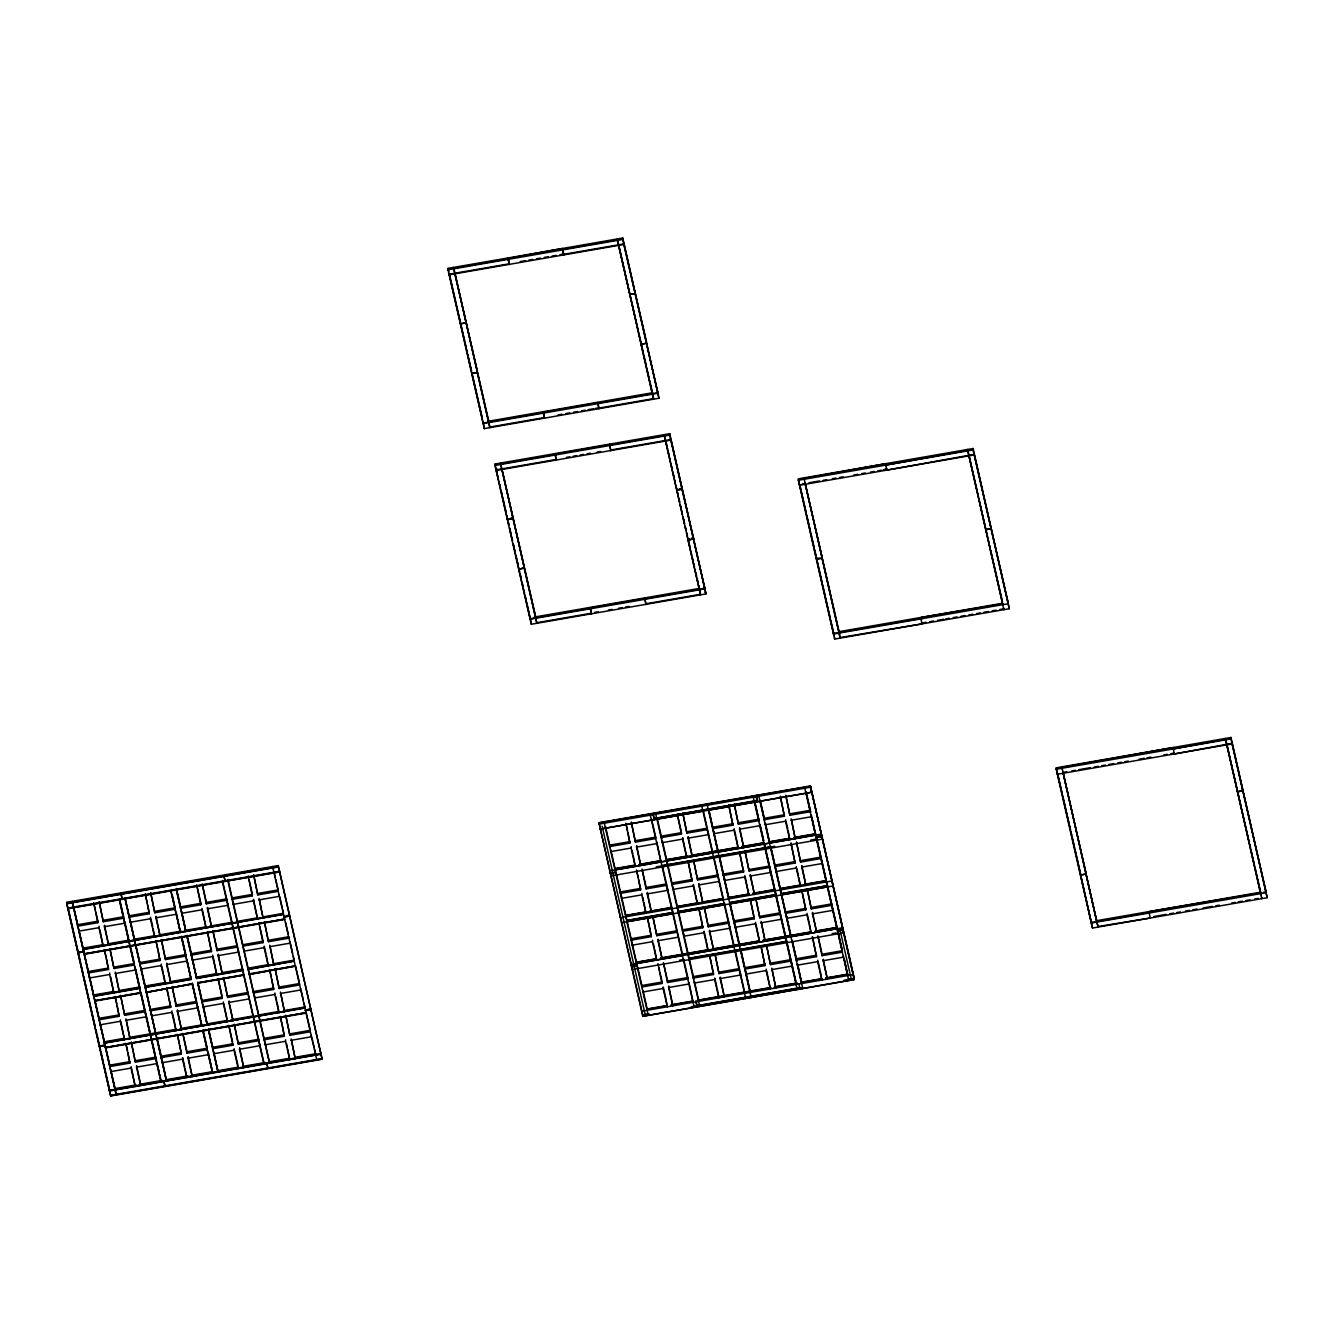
<?xml version="1.0" encoding="UTF-8"?>
<svg xmlns="http://www.w3.org/2000/svg" width="1334" height="1334" viewBox="0 0 1334 1334"><rect width="100%" height="100%" fill="white"/><g stroke="black" fill="none" stroke-linecap="round" stroke-linejoin="round"><path stroke-width="1.5" d="M66.7 903.768L66.817 902.301L278.306 865.566L322.128 1059.263L110.639 1095.998L66.7 903.768L278.189 867.033L278.306 865.566M72.319 901.35L116.191 1094.297M73.337 907.82L73.453 906.353L77.806 925.329M78.806 929.731L78.689 931.199L98.933 927.68L99.049 926.213M102.735 944.739L83.008 948.157L82.891 949.625L283.442 914.073L82.958 948.891M93.714 902.818L97.799 922.694L77.539 926.196L77.655 924.729L97.916 921.227L95.815 912.022M89.511 976.538L89.378 978.005L109.638 974.487L109.755 973.02M97.799 922.694L97.916 921.227M103.285 921.727L99.2 901.851L103.285 921.727L123.545 918.209L123.662 916.741L103.418 920.26M104.436 926.73L104.552 925.262L108.638 945.139L104.436 926.73L124.679 923.211L124.796 921.744M100.2 1023.345L100.083 1024.812L120.327 1021.294L120.46 1019.826M108.604 968.017L88.361 971.536L88.244 973.003L108.488 969.484L106.503 958.829M119.343 899.816L161.047 1081.324M113.99 968.534L109.905 948.657L113.99 968.534L134.234 965.016L134.367 963.548L114.107 967.067M120.944 894.347L122.111 899.049M121.06 892.88L122.144 898.616M115.674 973.903L119.343 991.946L115.258 972.069M110.905 1070.151L110.789 1071.619L131.032 1068.1L131.149 1066.633M109.605 1089.528L109.488 1090.995L320.977 1054.26L321.094 1052.793M110.639 1095.998L110.755 1094.53M119.31 1014.824L99.066 1018.342L98.949 1019.81L119.193 1016.291L117.209 1005.636M114.991 1090.045L115.108 1088.577L136.001 1084.942M130.298 920.794L130.182 922.261L150.442 918.742L150.559 917.275M128.898 941.637L129.014 940.17L109.305 943.588M124.696 1015.341L120.594 995.464L124.696 1015.341L144.939 1011.822L145.056 1010.355L124.812 1013.873M126.363 1020.71L130.032 1038.752L125.946 1018.876M134.4 940.67L134.517 939.203L154.827 935.684M135.501 968.551L135.384 970.018L115.141 973.537M130.015 1061.631L109.755 1065.149L109.638 1066.616L129.898 1063.098L127.897 1052.443M141.004 967.6L140.887 969.068L161.131 965.549L161.247 964.082M135.384 1062.147L131.299 1042.271L135.384 1062.147L155.644 1058.629L155.761 1057.162L135.501 1060.68M136.535 1067.15L136.652 1065.683L140.737 1085.559L136.535 1067.15L156.778 1063.632L156.895 1062.164M149.408 912.273L129.165 915.791L129.048 917.258L149.291 913.74L147.724 904.919M146.206 1015.357L146.09 1016.825L125.83 1020.343M154.794 912.789L150.709 892.913L154.794 912.789L175.037 909.271L175.154 907.804L154.911 911.322M155.928 917.792L156.045 916.325L160.147 936.185L155.928 917.792L176.188 914.274L176.305 912.806M151.692 1014.407L151.576 1015.874L171.836 1012.356L171.953 1010.889M150.292 1035.251L150.409 1033.783L150.975 1036.268M160.113 959.079L139.853 962.598L139.737 964.065L159.997 960.547L158.429 951.726M155.795 1034.284L146.707 992.546M170.835 890.879L180.457 931.949M165.483 959.596L161.397 939.72L165.483 959.596L185.743 956.078L185.86 954.61L165.599 958.129M166.633 964.599L166.75 963.131L170.835 982.991L166.633 964.599L186.877 961.08L186.993 959.613M181.507 1052.693L161.264 1056.211L161.131 1057.679L181.391 1054.16L179.823 1045.322M162.398 1061.214L162.281 1062.681L182.525 1059.163L182.641 1057.695L184.759 1066.9M176.338 889.928L185.943 930.999M163.749 1081.574L164.899 1086.276M172.103 986.526L176.188 1006.403L196.431 1002.885L196.548 1001.417L176.305 1004.936L176.188 1006.403M170.802 1005.886L150.559 1009.404L150.442 1010.872L170.685 1007.353L169.118 998.532M164.999 1085.109L163.799 1080.84M181.808 911.839L181.674 913.306L201.934 909.788L202.051 908.321M181.541 937.685L191.146 978.756L145.156 986.743M177.322 1011.389L177.455 1009.921L181.541 1029.798L177.322 1011.389L197.582 1007.887L197.699 1006.42M174.471 1021.927L176.038 1030.765L171.836 1012.356M187.027 936.735L196.648 977.805L242.655 969.818M182.791 1033.333L186.893 1053.21L207.137 1049.691L207.254 1048.224L187.01 1051.742L186.893 1053.21M196.698 884.926L200.784 904.802L180.54 908.321L180.657 906.853L200.9 903.335L197.115 886.76M211.606 950.141L191.362 953.66L191.246 955.127L211.489 951.609L207.821 933.567M192.496 958.646L192.379 960.113L212.623 956.595L212.756 955.127M164.932 982.591L145.206 986.009L145.089 987.477L191.095 979.489L187.577 962.097M192.296 983.758L146.24 992.479L192.296 983.758L201.851 1025.563M188.027 1058.196L188.144 1056.728L192.229 1076.605L188.027 1058.196L208.271 1054.694L208.404 1053.226M202.201 883.975L206.286 903.835L226.53 900.333L226.663 898.866L206.403 902.368L206.286 903.835M200.784 904.802L200.9 903.335M222.995 972.503L242.705 969.084L242.588 970.552L196.598 978.539L192.613 959.146M197.799 982.808L243.788 974.821L197.799 982.808L207.354 1024.612M207.437 908.838L207.554 907.37L211.639 927.247L207.437 908.838L227.68 905.319L227.797 903.852M207.404 931.732L211.489 951.609M203.202 1005.452L203.085 1006.92L223.328 1003.401L223.445 1001.934M202.935 1031.299L212.556 1072.369M212.89 930.782L216.992 950.642L237.235 947.123L237.352 945.656L217.108 949.174L216.992 950.642M208.438 1030.348L208.554 1028.881L212.64 1046.79M223.945 876.455L225.113 881.157M223.995 875.721L225.146 880.723M218.126 955.644L218.242 954.177L222.328 974.053L218.126 955.644L238.386 952.126L238.503 950.658M218.092 978.539L222.194 998.416L201.934 1001.934L202.051 1000.467L222.311 996.948L218.526 980.373M212.756 1047.273L212.64 1048.741L232.883 1045.222L233 1043.755L212.756 1047.273L213.323 1049.758M213.89 1052.259L213.773 1053.727L234.034 1050.208L234.15 1048.741M227.831 880.974L227.947 879.506L269.551 1062.481M222.194 998.416L222.311 996.948M233.3 902.901L233.183 904.369L253.427 900.85L253.543 899.383L257.629 919.259L253.427 900.85M231.899 923.745L232.016 922.278L209.671 926.163M227.68 997.448L223.595 977.589L227.68 997.448L247.941 993.93L248.057 992.463L227.797 995.981M228.831 1002.451L228.948 1000.984L233.033 1020.86L228.831 1002.451L249.074 998.933L249.191 997.465M228.798 1025.346L232.883 1045.222M237.385 922.794L237.502 921.327L257.229 917.892M238.536 927.78L238.653 926.313M248.191 875.988L252.293 895.848L232.033 899.366L232.149 897.899L252.409 894.38L249.041 879.656M243.989 949.708L243.872 951.175L264.132 947.657L264.249 946.19L265.933 953.56M238.386 1044.255L234.3 1024.395L238.386 1044.255L258.629 1040.737L258.746 1039.269L238.503 1042.788M239.52 1049.258L239.636 1047.79L243.738 1067.667L239.52 1049.258L259.78 1045.739L259.897 1044.272M238.352 1067.15L238.236 1068.617L234.034 1050.208M252.293 895.848L252.409 894.38M249.341 973.12L249.225 974.587L295.281 965.866L249.291 973.853M257.779 894.897L253.693 875.021L257.779 894.897L278.039 891.379L278.156 889.911L257.896 893.43M259.463 900.267L263.132 918.309L259.046 898.432M258.896 922.794L262.981 942.654L242.738 946.173L242.855 944.705L263.098 941.187L259.73 926.463M254.694 996.515L254.577 997.982L274.821 994.464L274.937 992.996M253.293 1017.358L253.41 1015.891L231.065 1019.776M254.427 1022.361L254.544 1020.894M262.981 942.654L263.098 941.187M258.779 1016.408L258.913 1014.941L278.623 1011.505M272.686 868L272.803 866.533L273.387 869.018M268.484 941.704L264.399 921.827L268.484 941.704L288.728 938.186L288.844 936.718L268.601 940.237M270.168 947.073L273.837 965.099L269.751 945.239M265.399 1043.321L265.283 1044.789L285.526 1041.27L285.643 1039.803M264.099 1062.698L263.982 1064.165L222.361 881.641M279.456 870.568L279.323 872.036L67.851 908.771L67.967 907.303L78.089 951.609M279.29 894.914L279.173 896.381L258.929 899.9M266.733 1063.682L267.901 1068.384M273.803 987.994L253.56 991.512L253.427 992.98L273.687 989.461L271.702 978.789M279.19 988.511L275.087 968.634L279.19 988.511L299.433 984.992L299.55 983.525L279.306 987.043M280.857 993.88L284.526 1011.906L280.44 992.046M289.578 914.874L284.025 916.558M289.995 941.721L289.878 943.188L269.635 946.706M284.509 1034.8L264.249 1038.319L264.132 1039.786L284.375 1036.268L282.391 1025.596M289.878 1035.317L285.793 1015.441L289.878 1035.317L310.138 1031.799L310.255 1030.332L289.995 1033.85M291.562 1040.687L295.231 1058.712L291.145 1038.852M300.7 988.527L300.567 989.995L280.323 993.513M310.972 1008.487L305.419 1010.171M311.389 1035.334L311.272 1036.801L291.029 1040.32M316.692 1059.479L272.753 867.267M447.991 269.818L448.107 268.351L622.795 238.002L658.979 398.249L484.292 428.598L447.991 269.818L622.678 239.47L622.795 238.002M454.627 273.854L454.744 272.386L489.328 423.662M471.852 373.42L477.355 372.453L471.852 373.42L483.191 423.011L543.255 412.573C546.573 428.698 541.621 404.669 543.888 414.19M477.422 371.586L453.543 268.267L508.104 258.796C511.422 274.921 506.47 250.875 508.738 260.413M484.292 428.598L483.258 422.128L483.141 423.595L657.829 393.247L657.945 391.779M488.644 422.645L488.761 421.177L652.459 392.746L652.326 394.214M489.895 426.163L489.778 427.63L453.61 267.4L454.377 270.719M494.964 465.483L495.081 464.015L669.768 433.667L705.953 593.913L531.266 624.262L494.964 465.483L669.651 435.134L669.768 433.667M501.601 469.518L501.684 468.668M507.52 519.193L506.853 515.508M518.826 569.084L524.329 568.117L518.826 569.084L530.165 618.676L590.228 608.237C593.397 623.728 589.044 602.384 590.662 608.921M522.294 568.184L523.712 567.367M531.266 624.262L530.665 619.66M562.665 249.325L563.765 254.911L562.665 249.325L617.225 239.837L641.07 343.738M562.731 248.441L508.121 258.496M535.618 618.309L535.734 616.842M536.835 622.294L536.752 623.312L500.583 463.065L501.017 464.932M524.345 567.834L500.517 463.949L555.077 454.46C558.379 470.585 553.643 447.257 555.578 455.461M646.54 343.071L641.004 344.622L646.54 343.071L657.879 392.663L597.815 403.101C601.134 419.209 596.181 395.181 598.466 404.719M617.308 238.969L653.477 399.2L653.593 397.732M618.326 245.423L618.442 243.955L620.877 254.594M623.945 243.005L623.828 244.472L449.141 274.821L449.258 273.353L464.749 341.12M679.54 502.201L664.199 435.518L609.638 444.989C612.923 460.914 608.137 437.702 610.205 446.29M598.933 822.678L642.755 1016.375L854.244 979.64L810.422 785.943L598.933 822.678L642.855 1015.191L649.008 1014.123M604.319 823.195L648.274 1015.274M605.469 828.197L605.586 826.73L610.105 846.923M646.606 342.188L623.878 243.889L563.815 254.31M610.922 850.108L610.805 851.576L631.065 848.057L631.182 846.59M615.024 870.001L615.141 868.534L635.134 865.066M616.158 875.004L616.275 873.537M693.513 538.736L687.977 540.287L693.513 538.736L704.852 588.327L644.789 598.766C648.091 614.891 643.355 591.562 645.289 599.75M621.627 896.915L621.511 898.382L641.754 894.864L641.871 893.396M630.032 841.604L609.788 845.106L609.671 846.573L629.915 843.071L627.93 832.399M625.729 916.658L625.829 915.341L645.839 911.872M665.299 441.087L665.366 440.17M635.418 842.104L631.332 822.244L635.418 842.104L655.661 838.586L655.778 837.118L635.534 840.637M636.551 847.107L636.668 845.639L640.77 865.516L636.551 847.107L656.812 843.588L656.928 842.121M632.316 943.722L632.199 945.189L652.459 941.671L652.576 940.203M631.499 966.917L636.985 966.116M642.021 869.034L646.106 888.911L666.366 885.392L666.483 883.925L646.223 887.444L646.106 888.911M640.737 888.394L620.477 891.912L620.36 893.38L640.62 889.878L638.636 879.206M636.418 963.615L636.535 962.148L656.528 958.662M637.552 968.617L637.652 967.433M676.038 486.126L677.055 489.745M651.459 820.21L651.559 819.026L655.644 836.952M653.06 814.724L654.227 819.576M653.16 813.557L654.31 818.542L757.295 800.667M647.257 893.913L647.374 892.446L651.459 912.323L647.257 893.913L667.5 890.395L667.617 888.928M654.31 818.542L757.328 800.367M643.021 990.528L642.905 991.996L663.148 988.477L663.265 987.01L664.949 994.38M641.621 1011.222L853.11 974.637M656.962 819.243L657.078 817.775L661.847 838.669M651.426 935.201L631.182 938.719L631.065 940.187L651.309 936.668L649.324 926.013M647.107 1010.422L647.24 1008.954L667.233 1005.469M662.431 841.17L662.298 842.638L682.558 839.119L682.674 837.652L686.76 857.529L682.558 839.119M661.014 862.014L657.012 842.921M689.078 539.219L688.044 539.403L689.128 538.636M662.164 867L662.281 865.533L770.769 846.69L790.912 936.785M656.812 935.718L652.726 915.841L656.812 935.718L677.055 932.199L677.172 930.732L656.928 934.25M657.945 940.72L658.079 939.253L662.164 959.129L657.945 940.72L678.206 937.202L678.322 935.734M657.929 963.615L662.014 983.475L641.754 986.993L641.871 985.526L662.131 982.007L660.03 972.819M666.516 861.047L666.633 859.58L686.943 856.061M691.829 538.736L693.597 537.852L691.529 538.219M667.667 865.899L667.784 864.582M663.415 962.648L667.517 982.524L687.76 979.006L687.877 977.539L667.634 981.057L667.517 982.524M662.014 983.475L662.131 982.007M673.12 887.977L673.003 889.444L693.246 885.926L693.38 884.459L695.481 893.663M671.719 908.671L671.836 907.353L649.841 911.172M699.299 589.878L699.433 588.411M668.651 987.527L668.768 986.059L672.853 1005.936L668.651 987.527L688.894 984.008L689.028 982.541M700.517 594.014L700.45 594.864L664.282 434.634L664.782 436.818M681.407 834.117L681.524 832.649L661.28 836.168L661.164 837.635L681.407 834.117L677.322 814.24L681.107 830.815M677.222 907.72L677.338 906.386L699.333 902.568M686.91 833.166L682.825 813.29L686.91 833.166L707.153 829.648L707.287 828.181L687.027 831.699M688.061 838.169L688.177 836.701L692.263 856.561L688.061 838.169L708.304 834.65L708.421 833.183M683.825 934.784L683.708 936.251L703.952 932.733L704.069 931.265L706.17 940.47M682.408 955.628L682.524 954.16M683.558 960.613L683.675 959.146L687.744 977.355M692.113 880.924L688.027 861.047L692.113 880.924L671.869 884.442L671.986 882.975L692.229 879.456M688.027 953.193L687.927 954.527L733.917 946.523L734.034 945.206M689.061 959.663L689.178 958.196L786.676 941.27L786.543 942.738M697.615 879.973L693.513 860.096L697.615 879.973L717.859 876.455L717.975 874.987L697.732 878.506M698.749 884.976L698.866 883.508L702.951 903.368L698.749 884.976L719.009 881.457L719.126 879.99M694.514 981.591L694.397 983.058L714.657 979.54L714.774 978.072L716.875 987.277M815.524 835.034L718.026 851.959L708.571 808.838L718.109 850.942M693.113 1002.434L689.128 983.041M695.864 1001.951L697.015 1006.803M702.935 926.263L682.674 929.781L682.558 931.249L702.818 927.73L701.25 918.909M698.616 1001.467L698.733 1000M713.923 832.216L713.807 833.683L734.05 830.165L734.167 828.697M712.639 851.592L712.523 852.926L615.024 869.851M708.304 926.78L704.219 906.903L708.304 926.78L728.564 923.261L728.681 921.794L708.421 925.312M713.673 857.912L713.773 856.595L723.311 898.699L677.305 906.686M709.455 931.782L709.571 930.298L713.657 950.175L709.455 931.782L729.698 928.264L729.815 926.796M706.586 942.304L708.154 951.142L703.952 932.733M718.026 851.959L718.126 850.642M713.623 973.07L693.38 976.588L693.263 978.055L713.507 974.537L711.939 965.716M724.612 879.023L724.495 880.49L744.756 876.972L744.872 875.504M723.228 899.733L723.328 898.399L703.335 901.884M724.479 903.401L724.362 904.719L678.372 912.706L678.472 911.389L724.479 903.401L734 945.506M719.009 973.587L714.924 953.71L719.009 973.587L739.253 970.068L739.369 968.601L719.126 972.119M720.143 978.572L720.26 977.105L724.362 996.982L720.143 978.572L740.403 975.071L740.52 973.603M732.916 825.179L728.814 805.302L732.916 825.179L712.656 828.697L712.773 827.23L733.033 823.712M729.865 903.768L729.965 902.451L775.971 894.464L775.871 895.781L729.865 903.768L739.42 945.573L785.426 937.585L785.526 936.268M738.402 824.212L734.317 804.352L738.402 824.212L758.662 820.71L758.779 819.243L738.519 822.744M739.553 829.214L739.67 827.747L743.755 847.624L739.553 829.214L759.796 825.696L759.913 824.229M735.317 925.829L735.201 927.297L755.444 923.778L755.561 922.311M735.067 951.526L735.167 950.208L744.706 992.313M743.605 871.986L739.52 852.109L743.605 871.986L723.361 875.504L723.478 874.037L743.722 870.518M739.42 945.573L739.536 944.255M754.46 802.318L754.577 800.85L759.129 820.76M749.108 871.019L745.022 851.159L749.108 871.019L769.351 867.517L769.468 866.049L749.224 869.551M756.061 796.832L757.212 801.684M750.258 876.021L750.375 874.554L754.46 894.43L750.258 876.021L770.502 872.503L770.618 871.035M746.023 972.636L745.906 974.103L766.15 970.585L766.266 969.118M759.946 801.35L760.047 800.183L764.599 820.093M744.622 993.33L744.722 992.012M754.31 918.793L750.225 898.916L754.31 918.793L734.05 922.311L734.184 920.844L754.427 917.325M750.225 991.062L750.125 992.379L740.67 949.258L750.208 991.362M765.416 823.278L765.299 824.745L785.543 821.227L785.676 819.76M764.015 844.122L764.132 842.654L741.787 846.54M759.813 917.825L755.711 897.965L759.813 917.825L780.057 914.307L780.173 912.84L759.93 916.358M765.166 848.974L765.266 847.657M761.481 923.195L765.149 941.237L761.064 921.36M798.332 480.29L798.449 478.823L973.136 448.491L1009.304 608.738L834.617 639.069L798.332 480.29L973.02 449.958L973.136 448.491M769.518 843.171L765.533 823.778M770.652 848.157L770.769 846.69M803.952 477.872L840.12 638.119L840.237 636.652M764.999 965.599L760.914 945.723L764.999 965.599L744.756 969.118L744.872 967.65L765.132 964.132M804.969 484.342L805.086 482.875L839.67 634.15M776.121 870.085L776.004 871.552L796.248 868.034L796.365 866.566M774.721 890.779L774.821 889.461L752.826 893.28M770.502 964.632L766.416 944.772L770.502 964.632L790.762 961.114L790.879 959.646L770.618 963.165M772.186 970.001L775.854 988.044L771.769 968.167M784.409 816.225L780.323 796.365L784.409 816.225L764.165 819.743L764.282 818.276L784.525 814.757M780.223 889.828L780.323 888.511L800.333 885.026M781.324 917.842L781.19 919.309L760.947 922.828M789.911 815.274L785.826 795.398L789.911 815.274L810.155 811.756L810.272 810.288L790.028 813.807M791.596 820.643L795.264 838.686L791.162 818.809M786.81 916.892L786.693 918.359L806.953 914.841L807.07 913.373M816.525 559.096L822.027 558.146L816.525 559.096L833.533 633.483L920.877 618.309L921.961 623.895L840.17 637.535L822.027 558.146M819.293 558.329L816.591 558.212M795.114 863.031L791.012 843.171L795.114 863.031L774.854 866.55L774.971 865.082L795.231 861.564M822.094 557.262L805.036 483.458L802.284 483.942M792.046 941.771L792.163 940.303L796.948 961.197M804.819 788.377L848.757 980.44M792.012 964.649L791.896 966.116L771.652 969.635M805.953 793.363L806.069 791.896L810.622 811.806M800.6 862.081L796.515 842.204L800.6 862.081L820.86 858.562L820.977 857.095L800.717 860.613M801.751 867.083L801.867 865.616L805.953 885.493L801.751 867.083L821.994 863.565L822.111 862.097M797.515 963.698L797.399 965.166L817.642 961.647L817.759 960.18M796.115 984.542L796.231 983.075M811.422 815.291L811.305 816.758L791.045 820.277M798.849 984.058L800.016 988.911M805.803 909.838L801.717 889.961L805.803 909.838L785.559 913.356L785.676 911.889L805.919 908.371M801.601 983.592L797.632 964.199M815.508 835.184L811.989 817.775M811.305 908.888L807.22 889.011L811.305 908.888L831.549 905.369L831.666 903.902L811.422 907.42M816.658 840.17L816.775 838.702M833.6 632.599L833.483 634.067L1008.171 603.735L1008.287 602.268M812.439 913.89L812.556 912.423L816.658 932.283L812.439 913.89L832.699 910.372L832.816 908.904M834.617 639.069L834.734 637.602M821.694 835.251L818.009 836.185M838.969 633.116L839.103 631.649L1002.784 603.218L1002.668 604.686M817.909 935.818L821.994 955.694L842.254 952.176L842.371 950.708L822.128 954.227L821.994 955.694M816.508 956.645L812.423 936.768L816.508 956.645L796.248 960.163L796.365 958.696L816.625 955.177M826.213 881.841L826.33 880.523L804.319 884.342M823.145 960.697L823.261 959.229L827.347 979.089L823.145 960.697L843.388 957.178L843.505 955.711M836.902 928.781L837.018 927.313L815.024 931.149M837.485 931.149L842.988 930.182M837.602 929.815L843.088 928.864L837.569 930.115L816.191 836.201M838.052 933.783L838.136 932.616L842.238 950.525M885.676 465.132L967.567 450.325L1002.368 602.151M886.927 468.651L883.258 469.868M847.607 975.588L844.088 958.196M810.422 785.943L854.26 979.489L642.771 1016.225L642.871 1014.907L648.824 1013.873M968.667 455.911L968.784 454.444M974.287 453.477L974.154 454.944L799.466 485.293L798.449 478.823M985.793 528.831L988.494 528.931M1003.935 608.221L1003.818 609.688L967.634 449.441L968.217 451.943M1056.195 769.284L1056.311 767.817L1231.015 737.469L1267.183 897.715L1092.496 928.064L1056.195 769.284L1230.898 738.936L1231.015 737.469M1062.848 773.32L1062.965 771.852M1080.54 874.987L1086.043 874.037L1080.54 874.987L1091.395 922.478L1149.141 912.439L1150.225 918.025L1098.032 926.513L1086.043 874.037M1080.623 874.104L1057.412 773.403M1086.109 873.153L1062.915 772.436L1066.816 771.769M1091.462 921.594L1091.345 923.061L1266.033 892.713L1266.149 891.245M1092.496 928.064L1076.154 854.56M1096.848 922.111L1063.365 773.637M1098.115 925.629L1097.999 927.097L1061.814 766.85L1062.381 769.351M1149.208 911.556L1260.613 892.796L1225.446 739.303L1173.153 748.974M1173.27 747.507L1061.764 767.45M1226.53 744.889L1226.646 743.422M1232.149 742.471L1232.032 743.938L1057.345 774.27L1057.462 772.803L1059.896 783.475M1243.005 789.945L1240.203 791.012M1260.547 893.663L1260.663 892.196L1096.965 920.643M1261.797 897.198L1261.681 898.666L1225.512 738.419L1226.279 741.754M268.167 1062.714L269.601 1061.747L269.485 1063.215L227.864 880.69M520.177 261.597L525.646 260.664M528.764 260.113L532.65 259.446M536.551 258.763L540.453 258.079M544.339 257.412L548.241 256.728M552.143 256.061L556.045 255.378M559.93 254.694L563.832 254.027M509.238 263.798L449.174 274.22L471.502 371.469M543.272 412.273L597.832 402.801M558.062 414.907L561.964 414.24M565.849 413.557L569.885 412.856M573.52 412.223L577.539 411.522M581.441 410.855L585.343 410.172M588.077 409.705L593.53 408.754M595.348 408.437L598.983 407.804M544.389 417.575L489.828 427.047L477.355 372.453M598.966 408.087L653.527 398.616L641.037 344.022M555.094 454.177L609.671 444.689M496.915 468.901L496.115 470.485L670.802 440.137L670.235 438.786M566.466 457.395L569.885 456.795M573.287 456.211L576.705 455.611M580.107 455.027L583.525 454.427M586.943 453.843L590.345 453.243M597.165 452.059L600.583 451.476M556.211 459.463L496.165 469.901L508.938 525.396M610.789 449.992L670.852 439.553L693.547 538.452M511.689 517.892L513.056 517.659L508.888 518.959M680.874 488.511L682.258 488.261L678.422 489.511M803.902 478.456L885.793 463.665L886.31 466.75M808.938 482.775L819.593 480.924M823.228 480.307L826.863 479.673M832.316 478.723L835.968 478.089M839.603 477.455L843.238 476.822M853.76 475.004L857.779 474.304M861.547 473.637L865.449 472.97M870.518 472.086L874.154 471.452M877.789 470.819L881.424 470.185M534.35 617.075L699.766 588.344M703.552 587.694L704.919 587.444L704.802 588.911L530.115 619.259L529.531 614.691M590.245 607.954L644.822 598.466M705.036 592.63L706.07 592.446M594.797 612.356L598.216 611.756M608.437 609.988L611.856 609.388M618.676 608.204L622.078 607.62M625.496 607.02L628.898 606.436M591.362 613.24L536.802 622.711L524.329 568.117M645.939 603.768L700.5 594.28L688.01 539.686M1002.734 603.802L920.944 617.442L921.511 619.926M922.044 623.011L925.929 622.344M929.831 621.661L933.733 620.994M937.619 620.31L943.855 619.226M945.689 618.909L949.324 618.276M953.21 617.609L957.112 616.925M961.014 616.258L964.916 615.574M968.801 614.891L972.703 614.224M976.605 613.54L980.49 612.873M983.875 612.273L988.294 611.506M992.196 610.839L996.081 610.155M999.983 609.488L1003.885 608.804M66.717 903.485L278.206 866.75M67.901 908.037L279.39 871.302M67.867 908.471L279.356 871.736M598.916 822.978L810.405 786.243L854.344 978.456L844.072 980.24M598.816 824.145L810.322 787.277M708.471 810.155L811.456 792.263L599.966 829.148L702.968 811.105L703.068 809.788L712.606 851.892M1071.752 770.902L1075.304 770.285M1078.839 769.685L1090.295 767.684M1094.197 767.017L1098.299 766.3M1101.834 765.683L1105.369 765.066M1108.904 764.449L1113.757 763.615M1117.659 762.931L1121.577 762.248M1124.829 761.681L1128.364 761.08M1139.169 759.196L1144.289 758.312M1146.99 757.845L1150.909 757.162M1163.748 754.927L1167.283 754.31M1170.835 753.693L1174.37 753.076M158.879 934.984L181.224 931.099M185.293 930.398L205.603 926.863M263.798 916.758L283.508 913.34M82.925 949.324L283.408 914.507M78.022 952.343L83.525 951.392M84.059 954.327L284.559 919.51M639.136 864.365L661.13 860.547M691.012 855.361L737.719 847.24M769.635 841.704L789.628 838.219M793.63 837.535L815.624 833.717M635.117 865.349L615.107 868.818L611.039 850.608M639.119 864.649L661.114 860.83M666.616 859.88L738.102 847.457M741.771 846.823L764.099 842.955L795.748 981.374M789.611 838.519L769.601 841.987L765.516 824.078M793.597 837.819L815.608 834L811.506 816.091M609.521 870.952L821.01 834.217M656.261 866.883L774.754 846.29M810.738 840.036L816.741 839.003M610.655 875.954L822.144 839.219M113.423 991.529L93.714 994.964L93.597 996.431L139.586 988.444L139.72 986.977L119.993 990.395M171.502 981.457L191.212 978.022M196.715 977.072L216.425 973.653M267.917 964.699L248.207 968.134L248.091 969.601L294.147 960.864L248.141 968.868M274.487 963.565L294.197 960.13M93.647 995.698L139.653 987.71M93.613 996.131L139.62 988.144M145.123 987.193L191.112 979.206M196.615 978.239L242.621 970.252M248.107 969.301L294.114 961.314M94.764 1001.134L140.754 993.146M146.256 992.196L192.263 984.192L201.784 1026.296L201 1020.844M243.755 975.254L197.749 983.241L207.287 1025.346L203.318 1005.953M249.258 974.304L295.248 966.316M748.824 893.98L728.831 897.449L728.731 898.766L719.276 855.644L728.814 897.749L748.808 894.264M625.813 915.624L671.802 907.637M752.81 893.58L774.804 889.761M780.307 888.794L826.296 880.807M620.21 917.759L831.699 881.024M626.947 920.627L672.953 912.639M678.456 911.689L724.445 903.702M729.948 902.734L775.954 894.747M781.441 893.797L827.447 885.809M621.361 922.761L832.85 886.026M124.129 1038.336L104.419 1041.771L104.302 1043.238L304.852 1007.67L104.352 1042.504M130.699 1037.202L176.221 1029.298M180.29 1028.581L202.635 1024.712M206.687 1023.995L226.997 1020.477M285.193 1010.372L304.902 1006.937M104.319 1042.938L304.802 1008.12M99.433 1045.956L104.919 1045.006M105.453 1047.94L305.953 1013.123M660.53 957.979L708.337 949.675M712.406 948.958L759.129 940.854M763.181 940.153L811.022 931.832M636.501 962.431L656.511 958.963M660.513 958.262L759.496 941.07M763.165 940.437L811.005 932.132M815.007 931.432L837.002 927.614M636.435 963.465L682.424 955.477M790.912 936.635L836.918 928.647M630.915 964.565L842.404 927.83M637.102 964.649L631.582 965.899L637.085 964.932L615.708 871.035M679.656 960.146L683.658 959.446M689.144 958.496L786.643 941.554M832.149 933.65L836.151 932.966M632.066 969.568L843.555 932.833M139.486 1084.342L162.114 1080.407M165.583 1079.806L187.894 1075.938M191.329 1075.337L211.923 1071.752M218.793 1070.568L237.669 1067.283M242.821 1066.383L265.132 1062.514M268.601 1061.914L287.744 1058.596M294.714 1057.378L315.608 1053.743L314.524 1049.008M109.555 1090.262L321.044 1053.526M109.521 1090.695L321.01 1053.977M1263.365 892.313L1266.116 891.829L1232.082 743.355L1174.304 753.96L1173.203 748.374M110.689 1095.264L322.178 1058.529M322.144 1058.963L110.655 1095.698L66.767 903.035L278.256 866.3L322.128 1059.263M1153.843 916.525L1166.216 914.374M1169.768 913.773L1173.77 913.073M1176.838 912.539L1180.373 911.922M1185.492 911.039L1189.411 910.355M1192.763 909.771L1197.232 909.004M1203.101 907.97L1212.222 906.386M1215.758 905.786L1219.293 905.169M1231.682 903.018L1235.217 902.401M1238.285 901.867L1242.287 901.167M1245.839 900.55L1250.025 899.833M1254.677 899.016L1258.212 898.399M671.235 1004.785L693.23 1000.967M697.999 1000.133L720.21 996.281M721.727 995.998L770.702 987.51M774.737 986.81L796.948 982.941M801.717 982.124L821.727 978.639M825.729 977.955L847.724 974.12M667.2 1005.769L647.207 1009.238L643.138 991.029M671.202 1005.069L693.213 1001.25M697.982 1000.433L770.685 987.794M774.204 987.193L796.932 983.241M821.694 978.939L801.701 982.408L797.599 964.499M825.696 978.239L847.707 974.42L844.055 958.496M800.117 987.594L697.098 1005.769L695.981 1000.483M848.424 979.206L854.36 978.172M691.079 1006.82L800.95 987.744M162.431 1081.074L161.114 1080.59L160.997 1082.057L119.36 899.533M1230.898 738.936L1267.183 897.715M1227.097 745.406L1241.154 806.903M1241.57 808.671L1248.074 837.118M1248.474 838.886L1249.291 842.438M1249.691 844.222L1250.508 847.774M1250.908 849.558L1254.56 865.549M1254.977 867.317L1255.778 870.885M1256.194 872.653L1261.23 894.697M1056.311 767.817L1057.078 771.152M1060.297 785.259L1061.114 788.811M1061.531 790.578L1062.331 794.13M1062.748 795.914L1070.468 829.681M1070.869 831.466L1071.686 835.017M1072.086 836.785L1074.52 847.457M1074.921 849.224L1075.738 852.793M1008.237 602.851L974.204 454.36L886.81 470.118L885.726 464.532M973.02 449.958L1009.304 608.738M969.184 456.211L975.671 484.542M976.071 486.326L978.489 496.948M978.906 498.716L987.677 537.102M988.427 540.403L989.178 543.705M989.561 545.356L990.312 548.674M990.695 550.325L997.115 578.422M997.499 580.073L1002.418 601.567M799.966 485.476L803.752 502.018M804.119 503.668L806.386 513.573M806.77 515.241L810.555 531.766M810.922 533.417L811.689 536.718M812.056 538.386L814.324 548.291M814.707 549.958L822.261 583.008M822.661 584.776L825.096 595.414M825.496 597.182L827.93 607.804M828.331 609.588L830.365 618.442M830.765 620.21L834.35 635.934M799.55 484.409L816.541 558.796M840.22 930.815L850.925 977.622M838.169 932.316L842.254 950.242M806.053 792.196L810.605 812.106M816.175 836.501L837.569 930.115M818.342 937.669L822.128 954.227M786.093 821.594L787.777 828.964M788.194 830.799L789.761 839.636L785.543 821.227M796.782 868.401L798.466 875.771M798.899 877.605L800.45 886.443L796.248 868.034M807.487 915.207L809.171 922.578M809.588 924.412L811.155 933.25L806.953 914.841M818.192 962.014L819.86 969.384M820.293 971.219L821.861 980.056L817.642 961.647M760.53 801.884L764.615 819.793M770.752 846.99L790.995 935.601M792.146 940.603L796.698 960.513M758.813 796.365L802.751 988.577M756.945 798.699L756.178 795.364L756.912 798.999M760.03 824.729L763.682 840.67M764.132 842.654L795.764 981.074M754.544 801.134L759.096 821.044M760.013 825.029L763.648 840.954M753.31 797.315L797.248 989.545M669.651 435.134L705.953 593.913M622.678 239.47L658.979 398.249M666.133 442.721L667.55 448.924M668.251 452.026L668.968 455.127M669.668 458.229L670.385 461.331M671.085 464.432L671.802 467.517M673.22 473.72L673.92 476.822M674.62 479.923L675.337 483.025M677.455 492.313L678.172 495.414M678.873 498.516L679.59 501.617M680.29 504.719L681.007 507.82M681.707 510.922L682.424 514.024M683.125 517.108L684.542 523.312M685.259 526.413L685.959 529.515M686.677 532.616L687.377 535.718M688.094 538.819L690.212 548.107M690.929 551.209L691.629 554.31M692.346 557.412L693.046 560.513M693.763 563.615L694.464 566.717M695.881 572.903L696.598 576.005M697.298 579.106L698.015 582.208M698.716 585.309L699.716 589.661M680.257 505.303L682.374 514.607M683.091 517.709L684.492 523.895M685.209 526.997L685.909 530.098M686.626 533.2L688.044 539.403M621.277 256.361L631.666 301.817M632.049 303.468L632.8 306.77M633.183 308.437L638.469 331.582M638.853 333.233L639.603 336.535M639.986 338.186L643.538 353.777M643.955 355.544L646.373 366.166M646.79 367.951L648.808 376.805M649.625 380.34L653.026 395.231M734.584 830.548L735.851 836.068M736.268 837.902L738.252 848.574L734.05 830.165M745.289 877.355L748.958 895.381L744.756 876.972M755.994 924.162L759.663 942.188L755.444 923.778M766.683 970.969L770.352 988.994L766.15 970.585M729.965 902.451L739.503 944.555M707.32 805.302L751.259 997.532M701.817 806.253L745.756 998.482M695.898 895.498L697.465 904.335L693.246 885.926M700.817 917.058L698.716 907.854L702.818 927.73M711.522 963.865L709.421 954.66L713.507 974.537M717.292 989.111L718.859 997.932L714.657 979.54M662.531 841.671L693.947 979.089M694.63 982.091L698.699 1000.3M655.811 814.257L699.75 1006.47M662.281 865.533L682.508 954.444M650.325 815.207L694.247 1007.42M642.438 870.885L646.223 887.444M663.848 964.499L667.634 981.057M627.514 830.548L625.829 823.195L629.915 843.071M632.016 850.275L632.866 853.96M633.283 855.794L635.267 866.466L631.065 848.057M638.202 877.355L636.518 870.001L640.62 889.878M642.721 897.082L643.555 900.767M643.972 902.601L645.956 913.273L641.754 894.864M648.908 924.162L647.223 916.808L651.309 936.668M653.41 943.888L654.26 947.574M654.677 949.408L656.662 960.08L652.459 941.671M658.763 967.283L659.613 970.969M665.383 996.215L667.367 1006.887L663.148 988.477M637.669 967.133L642.454 988.027M602.134 826.163L644.939 1013.39M502.434 471.152L536.085 618.392M495.081 464.015L495.581 466.2M495.864 467.45L496.932 472.119M497.649 475.221L498.349 478.306M499.766 484.509L500.483 487.61M501.184 490.712L501.901 493.813M502.601 496.915L504.736 506.203M505.436 509.305L506.153 512.406M508.271 521.711L508.988 524.812M509.688 527.897L511.105 534.1M511.806 537.202L512.523 540.303M513.223 543.405L513.94 546.506M514.641 549.608L515.358 552.71M516.058 555.794L516.775 558.896M517.475 561.998L518.192 565.099M518.893 568.201L519.61 571.302M520.31 574.404L521.027 577.505M522.444 583.692L523.145 586.793M523.862 589.895L524.562 592.996M525.279 596.098L525.98 599.199M526.697 602.301L528.814 611.589M509.638 528.497L512.473 540.887M513.19 543.989L518.859 568.784M448.107 268.351L448.874 271.686M465.116 342.771L466.25 347.74M466.633 349.391L467.384 352.693M467.767 354.344L471.552 370.885M471.919 372.536L482.041 416.808M274.304 873.103L275.404 877.855M275.754 879.439L276.838 884.175M277.205 885.759L278.289 890.512M279.74 896.848L280.824 901.584M281.191 903.168L282.274 907.92M282.625 909.505L283.358 912.673M285.509 922.077L288.361 934.55M290.495 943.922L292.63 953.276M293.347 956.395L294.064 959.513M295.498 965.749L296.915 972.002M297.265 973.553L297.982 976.671M298.349 978.239L299.416 982.925M301.201 990.728L303.335 1000.083M304.052 1003.201L304.769 1006.32M306.203 1012.606L309.822 1028.431M311.989 1037.919L312.706 1041.087M313.073 1042.671L314.157 1047.423M266.35 955.394L268.334 966.066L264.132 947.657M271.286 976.955L269.601 969.585L273.687 989.461M275.788 996.681L276.622 1000.35M277.055 1002.201L279.039 1012.873L274.821 994.464M281.974 1023.762L280.29 1016.391L284.375 1036.268M286.477 1043.488L287.327 1047.157M287.744 1049.008L289.728 1059.68L285.526 1041.27M266.8 1062.948L267.934 1067.95M222.461 880.473L264.049 1063.431M202.618 885.809L206.403 902.368M213.323 932.616L217.108 949.174M202.468 910.172L206.136 928.197L201.934 909.788M213.173 956.978L216.842 975.004L212.623 956.595M223.862 1003.785L227.53 1021.811L223.328 1003.401M229.215 1027.18L232.583 1041.904M234.567 1050.592L237.936 1065.316M176.455 888.461L180.557 906.37M181.908 912.356L185.893 931.732L176.355 889.628M187.16 935.267L191.246 953.176M191.362 953.66L191.929 956.144M197.849 982.074L201.951 999.983M214.007 1052.759L217.992 1072.152L208.454 1030.048M208.488 1029.615L218.042 1071.419M187.06 936.435L196.598 978.539M172.319 895.381L175.054 907.337M176.421 913.306L180.39 932.683L170.869 890.578M181.657 936.218L185.743 954.144M192.346 983.025L196.448 1000.95M197.816 1006.92L200.55 1018.859M203.051 1029.831L207.154 1047.74M208.504 1053.727L211.239 1065.666M211.689 1067.65L212.49 1073.103L202.951 1030.999M181.557 937.385L191.095 979.489M172.52 988.361L176.305 1004.936M183.225 1035.167L187.01 1051.742M147.307 903.068L145.206 893.863L149.291 913.74M150.975 919.109L152.66 926.48M153.076 928.314L154.644 937.152L150.442 918.742M158.012 949.875L155.895 940.67L159.997 960.547M161.664 965.916L163.348 973.286M163.782 975.121L165.333 983.958L161.131 965.549M168.701 996.681L166.6 987.477L170.685 1007.353M172.369 1012.723L174.054 1020.093M179.406 1043.488L177.305 1034.284L181.391 1054.16M185.176 1068.734L186.743 1077.555L182.525 1059.163M125.413 899.399L129.048 915.324M130.415 921.294L135.084 941.704M135.651 944.205L140.253 964.349M141.187 968.367L145.79 988.511M157.045 1037.819L161.147 1055.744M161.264 1056.211L161.831 1058.712M162.515 1061.714L166.483 1081.09L124.896 898.132L166.517 1080.807M119.91 900.35L123.562 916.275M124.912 922.244L127.197 932.199M127.647 934.2L128.564 938.169M129.014 940.17L129.581 942.671M130.615 947.173L133.834 961.28M135.684 969.334L140.287 989.478M141.204 993.496L149.958 1031.766M152.009 1040.77L155.194 1054.694M155.644 1056.695L156.562 1060.68M157.012 1062.664L157.929 1066.65M158.379 1068.634L159.296 1072.619M159.746 1074.604L160.647 1078.589M94.13 904.652L95.381 910.172M99.9 929.898L103.152 946.089L98.933 927.68M106.086 956.978L104.402 949.625L108.488 969.484M110.589 976.705L113.84 992.896L109.638 974.487M116.792 1003.785L115.108 996.431L119.193 1016.291M120.877 1021.677L124.546 1039.703L120.327 1021.294M127.48 1050.592L125.796 1043.238L129.898 1063.098M131.566 1068.467L135.234 1086.51L131.032 1068.1M79.24 931.666L83.592 950.658L83.008 948.157M84.292 953.777L88.578 972.503M89.645 977.172L94.28 997.465M94.997 1000.583L99.283 1019.309M100.7 1025.546L104.986 1044.272M105.703 1047.423L110.055 1066.416M111.139 1071.169L115.674 1091.079M72.253 902.084L116.158 1094.747M66.817 902.301L67.384 904.802M78.439 953.176L80.59 962.531M80.94 964.082L82.008 968.767M82.374 970.335L83.442 975.004M83.792 976.571L84.859 981.257M85.226 982.808L95.198 1026.496M95.915 1029.615L96.632 1032.733M96.982 1034.3L98.066 1038.986M98.416 1040.537L99.483 1045.222M99.85 1046.806L100.567 1049.975M100.934 1051.542L102.018 1056.295M102.385 1057.879L103.468 1062.631M103.819 1064.215L110.188 1092.029M77.989 952.776L83.492 951.826L77.989 952.776M84.092 953.893L284.592 919.059L84.092 953.893M94.797 1000.7L140.804 992.696L94.797 1000.7M99.383 1046.39L104.886 1045.439L99.383 1046.39M105.503 1047.49L305.986 1012.673L105.503 1047.49M283.975 917.008L289.478 916.058L283.975 917.008M305.386 1010.622L310.872 1009.655L305.386 1010.622M460.513 323.812L466.016 322.861L460.513 323.812M507.487 519.493L512.99 518.526L507.487 519.493M629.715 294.43L635.201 293.48L629.715 294.43M610.105 873.303L615.608 872.353L610.105 873.303M626.98 920.343L626.863 921.661L672.87 913.673L672.97 912.339L626.98 920.343M676.688 490.095L682.174 489.144L676.688 490.095M781.474 893.497L781.357 894.831L827.363 886.827L827.464 885.509L781.474 893.497M816.091 837.535L821.594 836.568L816.091 837.535M985.709 529.715L991.212 528.748L985.709 529.715M1237.435 791.779L1242.938 790.829L1237.435 791.779"/></g></svg>
